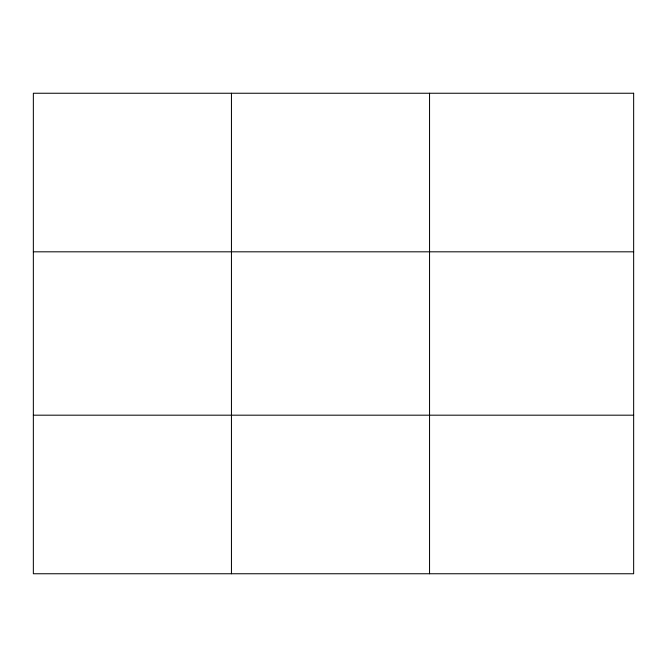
<?xml version="1.0" encoding="UTF-8"?>
<svg xmlns="http://www.w3.org/2000/svg" width="667" height="667" viewBox="0 0 667 667"><rect width="100%" height="100%" fill="white"/><g stroke="black" fill="none" stroke-linecap="round" stroke-linejoin="round"><path stroke-width="1" d="M231.449 93.247L231.449 573.753M429.548 93.247L429.548 573.753M33.35 251.818L633.65 251.818M33.35 415.182L633.65 415.182M633.65 93.247L633.65 573.753L33.35 573.753L33.35 93.247L633.65 93.247"/></g></svg>
